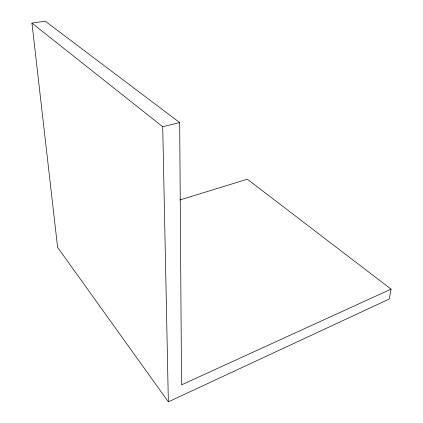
<?xml version="1.0" encoding="UTF-8"?>
<svg xmlns="http://www.w3.org/2000/svg" width="423" height="423" viewBox="0 0 423 423"><rect width="100%" height="100%" fill="white"/><g stroke="black" fill="none" stroke-linecap="round" stroke-linejoin="round"><path stroke-width="0.63" d="M391.058 289.136L389.245 299.019L168.349 401.85L57.607 247.37L31.942 23.112L45.198 21.15L179.69 122.564L181.536 384.845L391.058 289.136L247.328 179.22L179.823 199.989M31.942 23.112L162.718 126.726L179.69 122.564M162.718 126.726L168.349 401.85"/></g></svg>
